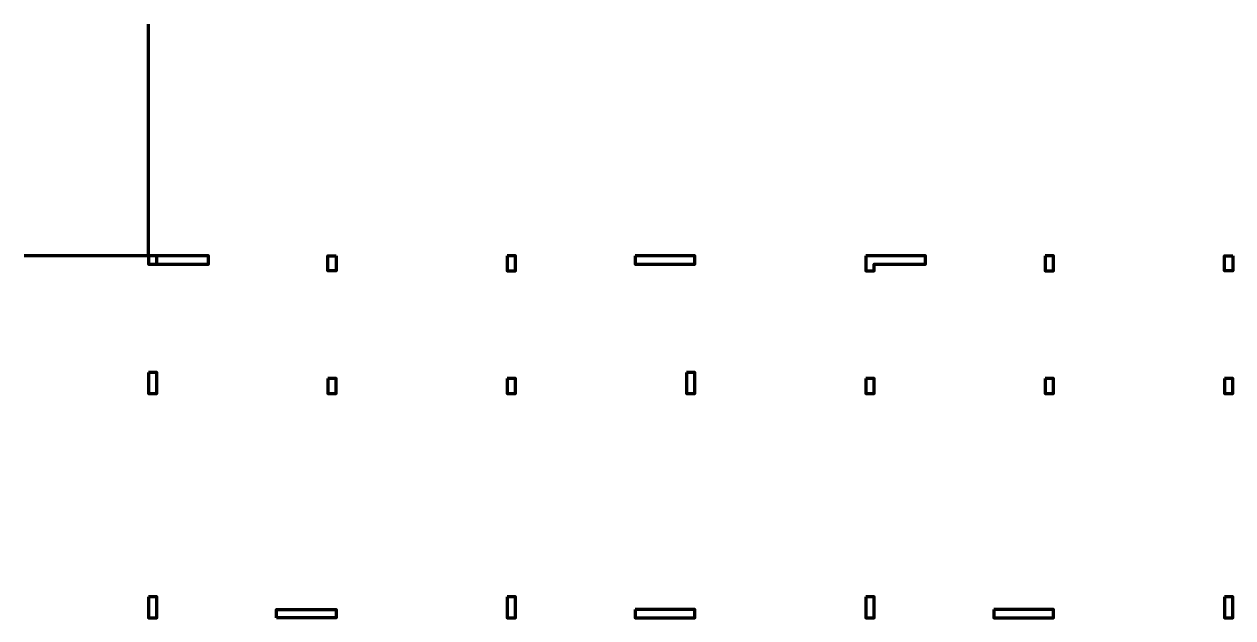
# Model space of a CAD drawing. Header units: millimetres. Extents: x 7.2 to 27.5, y 14.1 to 24.
import ezdxf

# ---------------------------------------------------------------- set-up
doc = ezdxf.new("R2010")
doc.units = ezdxf.units.MM
doc.layers.add('concrete collumn', color=7, linetype='Continuous')
doc.layers.add('freecad trace layer', color=30, linetype='Continuous', lineweight=100)

# ---------------------------------------------------------------- blocks, each defined once
blk = doc.blocks.new('A$C522822298')
at = {"layer": 'freecad trace layer'}
for q in [(2.082, 9.923), (0, 6.05)]:
    blk.add_line((2.082, 6.05), q, dxfattribs=at)
for points in [[(2.082, 6.05), (2.082, 5.91), (2.222, 5.91), (2.222, 6.05)], [(2.082, 6.05), (2.082, 5.91), (3.082, 5.91), (3.082, 6.05)], [(5.222, 6.05), (5.222, 5.8), (5.082, 5.8), (5.082, 6.05)], [(8.082, 6.05), (8.082, 5.8), (8.222, 5.8), (8.222, 6.05)], [(10.222, 6.05), (10.222, 5.91), (11.222, 5.91), (11.222, 6.05)], [(17.082, 6.05), (17.082, 5.8), (17.222, 5.8), (17.222, 6.05)], [(20.222, 6.05), (20.222, 5.8), (20.082, 5.8), (20.082, 6.05)], [(2.082, 4.1), (2.082, 3.75), (2.222, 3.75), (2.222, 4.1)], [(11.082, 4.1), (11.082, 3.75), (11.222, 3.75), (11.222, 4.1)], [(5.082, 4), (5.082, 3.75), (5.222, 3.75), (5.222, 4)], [(8.082, 4), (8.082, 3.75), (8.222, 3.75), (8.222, 4)], [(14.082, 4), (14.082, 3.75), (14.222, 3.75), (14.222, 4)], [(17.082, 4), (17.082, 3.75), (17.222, 3.75), (17.222, 4)], [(20.083, 4), (20.083, 3.75), (20.223, 3.75), (20.223, 4)], [(2.082, 0.35), (2.082, 0), (2.222, 0), (2.222, 0.35)], [(8.082, 0.35), (8.082, 0), (8.222, 0), (8.222, 0.35)], [(14.082, 0.35), (14.082, 0), (14.222, 0), (14.222, 0.35)], [(20.082, 0.35), (20.082, 0), (20.222, 0), (20.222, 0.35)], [(4.222, 0), (4.222, 0.14), (5.222, 0.14), (5.222, 0)], [(10.222, 0.14), (10.222, 0), (11.222, 0), (11.222, 0.14)], [(16.222, 0.14), (16.222, 0), (17.222, 0), (17.222, 0.14)]]:
    blk.add_lwpolyline(points, close=True, dxfattribs=at)
blk.add_lwpolyline([(14.082, 6.05), (14.082, 5.8), (14.222, 5.8), (14.222, 5.91), (15.082, 5.91), (15.082, 6.05), (14.082, 6.05)], dxfattribs=at)

msp = doc.modelspace()

# ---------------------------------------------------------------- block references
at = {"layer": 'concrete collumn'}
msp.add_blockref('A$C522822298', (7.242, 14.074), dxfattribs=at)

doc.saveas('drawing.dxf')
